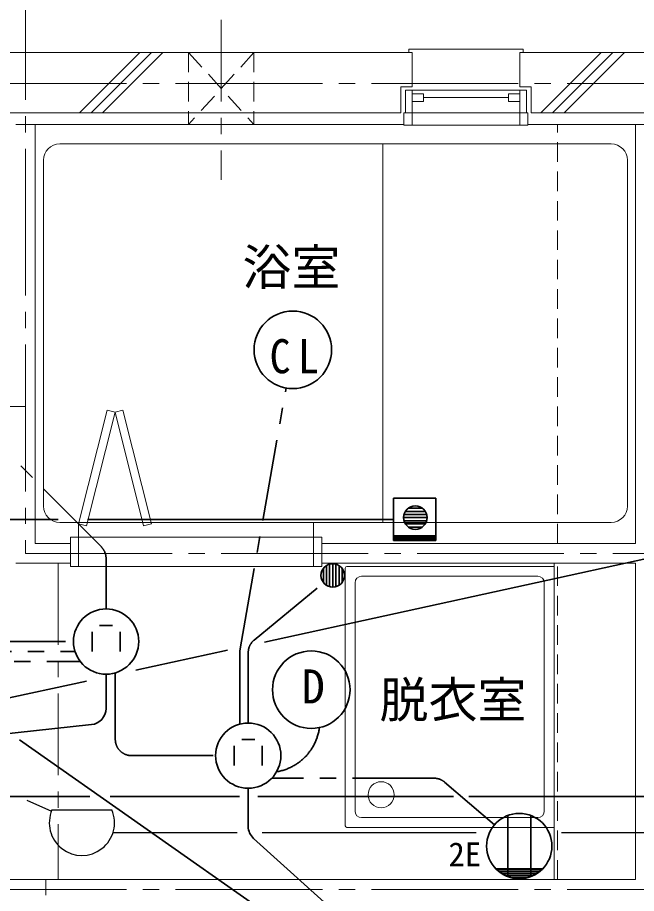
# Model space of a CAD drawing. Units: millimetres at full size, sheet at 1:50; details may follow other scales. Extents: x -9674 to 9699, y -6794 to 6791.
# Drawn here: x -27 to 1870, y 1360 to 4045 of the extents above; entities that cross this region are included whole.
import ezdxf
from ezdxf.enums import TextEntityAlignment as Align

# ---------------------------------------------------------------- set-up
doc = ezdxf.new("R2010")
doc.units = ezdxf.units.MM
doc.header["$LTSCALE"] = 50
for name, pattern in [('CHAIN1', [8, 5, -1, 1, -1]), ('CHAIN2', [12, 9, -1, 1, -1]), ('DASHED1', [1.8, 1.2, -0.6])]:
    doc.linetypes.add(name, pattern=pattern)
for name, color, linetype, lineweight in [('1-0_芯', 134, 'CHAIN2', 9), ('1-1_躯体', 134, 'Continuous', 9), ('1-2_間仕切', 134, 'Continuous', 9), ('1-3_建具', 134, 'Continuous', 9), ('1-5_設備', 134, 'Continuous', 9), ('1-7_その他', 134, 'DASHED1', 9), ('1-8_ハッチ', 134, 'Continuous', 9), ('1-C_梁', 134, 'DASHED1', 9), ('1-D_記号', 134, 'CHAIN1', 9), ('2-0_芯', 2, 'Continuous', 35), ('2-E', 2, 'Continuous', 35), ('3-3', 1, 'Continuous', 25), ('3-E', 3, 'Continuous', 35)]:
    doc.layers.add(name, color=color, linetype=linetype, lineweight=lineweight)
doc.layers.add('1-A_文字', color=134, linetype='Continuous')
doc.styles.add('ＭＳ ゴシック', font='')
doc.styles.get('ＭＳ ゴシック').set_extended_font_data('MS Gothic')

msp = doc.modelspace()

# ---------------------------------------------------------------- linework, layer by layer
at = {"layer": '1-0_芯'}
for p, q in [((-2.5, 4842.91), (-2.5, 2402.91)), ((-8542.5, 3842.91), (8067.5, 3842.91)), ((-1352.5, 2852.91), (-2.5, 2852.91)), ((-2.5, 2402.91), (1897.5, 2402.91)), ((-8542.5, 1372.91), (8067.5, 1372.91))]:
    msp.add_line(p, q, dxfattribs=at)
at = {"layer": '1-1_躯体'}
for p, q in [((1182.5, 3937.91), (-257.5, 3937.91)), ((1182.5, 3937.91), (1182.5, 3832.91)), ((1512.5, 3937.91), (1512.5, 3832.91)), ((2752.5, 3937.91), (1512.5, 3937.91)), ((1147.5, 3832.91), (1182.5, 3832.91)), ((1147.5, 3752.91), (1147.5, 3832.91)), ((1547.5, 3832.91), (1512.5, 3832.91)), ((1547.5, 3752.91), (1547.5, 3832.91)), ((1147.5, 3752.91), (-222.5, 3752.91)), ((2810.5, 3752.91), (1547.5, 3752.91))]:
    msp.add_line(p, q, dxfattribs=at)
at = {"layer": '1-2_間仕切'}
for p, q in [((27.5, 2432.91), (27.5, 3717.91)), ((1867.5, 2432.91), (1867.5, 3717.91)), ((27.5, 2432.91), (135.5, 2432.91)), ((905.5, 2432.91), (1867.5, 2432.91)), ((-32.5, 2372.91), (135.5, 2372.91)), ((905.5, 2372.91), (1867.5, 2372.91)), ((1867.5, 1402.91), (1867.5, 2372.91)), ((60, 1355.41), (60, 1402.91)), ((60, 1402.91), (1867.5, 1402.91))]:
    msp.add_line(p, q, dxfattribs=at)
at = {"layer": '1-3_建具'}
for p, q in [((1522.5, 3937.91), (1522.5, 3947.91)), ((1162.5, 3822.91), (1197.5, 3822.91)), ((1162.5, 3822.91), (1162.5, 3752.91)), ((1182.5, 3752.91), (1182.5, 3822.91)), ((1497.5, 3822.91), (1197.5, 3822.91)), ((1532.5, 3822.91), (1497.5, 3822.91)), ((1512.5, 3752.91), (1512.5, 3822.91)), ((1532.5, 3822.91), (1532.5, 3752.91)), ((1217.5, 3811.91), (1182.5, 3811.91)), ((1217.5, 3799.91), (1477.5, 3799.91)), ((1477.5, 3811.91), (1512.5, 3811.91)), ((1182.5, 3752.91), (1157.5, 3752.91)), ((1157.5, 3715.91), (1157.5, 3752.91)), ((1162.5, 3752.91), (1197.5, 3752.91)), ((1197.5, 3752.91), (1182.5, 3752.91)), ((1182.5, 3715.91), (1182.5, 3752.91)), ((1497.5, 3752.91), (1197.5, 3752.91)), ((1497.5, 3752.91), (1512.5, 3752.91)), ((1532.5, 3752.91), (1497.5, 3752.91)), ((1537.5, 3752.91), (1512.5, 3752.91)), ((1512.5, 3715.91), (1512.5, 3752.91)), ((1537.5, 3715.91), (1537.5, 3752.91)), ((1182.5, 3715.91), (1157.5, 3715.91)), ((1182.5, 3715.91), (1512.5, 3715.91)), ((1537.5, 3715.91), (1512.5, 3715.91)), ((272.07, 2836.1), (184.75, 2486.85)), ((272.07, 2836.1), (247.81, 2842.16)), ((272.07, 2836.1), (296.32, 2842.16)), ((272.07, 2836.1), (359.38, 2486.85)), ((184.75, 2486.85), (160.5, 2492.91)), ((359.38, 2486.85), (383.63, 2492.91)), ((135.5, 2452.91), (135.5, 2362.91)), ((160.5, 2452.91), (135.5, 2452.91)), ((160.5, 2362.91), (160.5, 2452.91)), ((880.5, 2452.91), (160.5, 2452.91)), ((880.5, 2452.91), (880.5, 2362.91)), ((905.5, 2452.91), (880.5, 2452.91)), ((905.5, 2362.91), (905.5, 2452.91)), ((160.5, 2362.91), (135.5, 2362.91)), ((880.5, 2362.91), (160.5, 2362.91)), ((905.5, 2362.91), (880.5, 2362.91)), ((60, 1402.91), (-715, 1402.91))]:
    msp.add_line(p, q, dxfattribs=at)
for points in [[(1172.5, 3937.91), (1172.5, 3947.91), (1522.5, 3947.91)], [(1217.5, 3811.91), (1217.5, 3787.91), (1182.5, 3787.91)], [(1477.5, 3811.91), (1477.5, 3787.91), (1512.5, 3787.91)]]:
    msp.add_lwpolyline(points, dxfattribs=at)
at = {"layer": '1-5_設備'}
for p, q in [((1792.5, 3657.91), (102.5, 3657.91)), ((1092.5, 2497.91), (1092.5, 3657.91)), ((52.5, 2547.91), (52.5, 3607.91)), ((1842.5, 3607.91), (1842.5, 2547.91)), ((160.5, 2492.91), (247.81, 2842.16)), ((383.63, 2492.91), (296.32, 2842.16)), ((102.5, 2497.91), (1792.5, 2497.91)), ((160.5, 2452.91), (160.5, 2497.91)), ((880.5, 2452.91), (880.5, 2497.91)), ((1617.5, 2362.91), (982.5, 2362.91)), ((1617.5, 1402.91), (1617.5, 2372.91)), ((977.5, 2357.91), (977.5, 1567.91)), ((1007.5, 2312.91), (1007.5, 1612.91)), ((1567.5, 2332.91), (1027.5, 2332.91)), ((1587.5, 2312.91), (1587.5, 1612.91)), ((1027.5, 1592.91), (1567.5, 1592.91)), ((982.5, 1562.91), (1617.5, 1562.91))]:
    msp.add_line(p, q, dxfattribs=at)
msp.add_circle((1087.5, 1662.91), 40, dxfattribs=at)
for centre, radius, start, end in [((102.5, 3607.91), 50, 90, 180), ((1792.5, 3607.91), 50, 0, 90), ((102.5, 2547.91), 50, 180, 270), ((1792.5, 2547.91), 50, 270, 0), ((982.5, 2357.91), 5, 90, 180), ((1027.5, 2312.91), 20, 90, 180), ((1567.5, 2312.91), 20, 0, 90), ((1027.5, 1612.91), 20, 180, 270), ((1567.5, 1612.91), 20, 270, 0), ((982.5, 1567.91), 5, 180, 270)]:
    msp.add_arc(centre, radius, start, end, dxfattribs=at)
at = {"layer": '1-7_その他', "linetype": 'CHAIN1'}
msp.add_line((597.5, 4037.91), (597.5, 3547.91), dxfattribs=at)
at = {"layer": '1-7_その他'}
for p, q in [((497.5, 3937.91), (497.5, 3717.91)), ((497.5, 3937.91), (697.5, 3717.91)), ((697.5, 3937.91), (497.5, 3717.91)), ((697.5, 3937.91), (697.5, 3717.91))]:
    msp.add_line(p, q, dxfattribs=at)
at = {"layer": '1-8_ハッチ'}
for p, q in [((163.09, 3752.91), (348.09, 3937.91)), ((198.44, 3752.91), (383.44, 3937.91)), ((233.8, 3752.91), (418.8, 3937.91)), ((1577.3, 3752.91), (1762.3, 3937.91)), ((1612.66, 3752.91), (1797.66, 3937.91)), ((1648.01, 3752.91), (1833.01, 3937.91)), ((1157.5, 3717.91), (1157.5, 3752.91)), ((1182.5, 3717.91), (1182.5, 3752.91)), ((1512.5, 3717.91), (1512.5, 3752.91)), ((1157.5, 3717.91), (-32.5, 3717.91)), ((2822.5, 3717.91), (1537.5, 3717.91))]:
    msp.add_line(p, q, dxfattribs=at)
at = {"layer": '1-C_梁'}
for p, q in [((1627.5, 2432.91), (1627.5, 3717.91)), ((1627.5, 1402.91), (1627.5, 2372.91))]:
    msp.add_line(p, q, dxfattribs=at)
at = {"layer": '1-D_記号'}
msp.add_line((97.5, 2372.91), (97.5, 1402.91), dxfattribs=at)
at = {"layer": '2-0_芯', "linetype": 'CHAIN1'}
for p, q in [((230.03, 2422.45), (-609.17, 3268.5)), ((655.47, 2110.02), (796.18, 2909.91)), ((244.53, 2387.23), (244.53, 2232.51)), ((698.45, 2137.19), (911.39, 2312.39)), ((-129.86, 2132.51), (144.53, 2132.51)), ((-295.57, 2102.1), (149.27, 2102.1)), ((654.71, 2101.36), (654.71, 1879.58)), ((680.22, 2098.58), (680.22, 1882.89)), ((-336.94, 2071.69), (165.16, 2071.69)), ((272.81, 1832.89), (272.81, 2036.6)), ((322.81, 1782.89), (580.23, 1782.89)), ((1249.55, 1713.69), (752.4, 1713.69)), ((1282.07, 1701.67), (1434.91, 1570.78))]:
    msp.add_line(p, q, dxfattribs=at)
at = {"layer": '2-0_芯'}
for p, q in [((919.99, 2304.81), (919.99, 2365.73)), ((929.59, 2300.56), (929.59, 2369.97)), ((939.2, 2299.26), (939.2, 2371.27)), ((948.8, 2300.56), (948.8, 2369.97)), ((958.4, 2304.81), (958.4, 2365.73)), ((910.39, 2313.66), (910.39, 2356.87)), ((968, 2313.66), (968, 2356.87)), ((244.53, 1927.58), (244.53, 2032.52)), ((199.79, 1877.86), (-718.54, 1780.68)), ((-21.15, 1830.87), (1483.47, 775.49)), ((680.22, 1566.11), (680.22, 1682.9)), ((1475.89, 1412.03), (1475.89, 1599.42)), ((1545.89, 1412.03), (1545.89, 1599.42)), ((696.76, 1528.96), (1483.47, 820.34)), ((1582.3, 1435.71), (1439.47, 1435.71)), ((1579.23, 1432.71), (1442.54, 1432.71)), ((1572.2, 1426.71), (1449.58, 1426.71)), ((1563.57, 1420.71), (1458.21, 1420.71)), ((1552.35, 1414.71), (1469.42, 1414.71)), ((1535.21, 1408.71), (1486.57, 1408.71))]:
    msp.add_line(p, q, dxfattribs=at)
for centre, radius in [((939.2, 2335.27), 36.01), ((244.53, 2132.51), 100), ((680.22, 1782.89), 100), ((1510.89, 1505.73), 100.02)]:
    msp.add_circle(centre, radius, dxfattribs=at)
at = {"layer": '2-0_芯', "linetype": 'CHAIN1'}
for centre, radius, start, end in [((194.53, 2387.23), 50, 0, 44.76699), ((730.22, 2098.58), 50, 129.44701, 180), ((704.71, 2101.36), 50, 170.02283, 180), ((741.58, 1889.45), 158.1, 279.2996, 352.51701), ((322.81, 1832.89), 50, 180, 270), ((1249.55, 1663.69), 50, 49.42547, 90)]:
    msp.add_arc(centre, radius, start, end, dxfattribs=at)
at = {"layer": '2-0_芯'}
for centre, start, end in [((194.53, 1927.58), 276.04026, 0), ((730.22, 1566.11), 180, 227.98952)]:
    msp.add_arc(centre, 50, start, end, dxfattribs=at)
at = {"layer": '2-E'}
for p, q in [((264.53, 2181.85), (224.53, 2181.85)), ((201.45, 2102.51), (201.45, 2162.51)), ((287.6, 2102.51), (287.6, 2162.51)), ((700.22, 1832.23), (660.22, 1832.23)), ((637.15, 1752.89), (637.15, 1812.89)), ((723.29, 1752.89), (723.29, 1812.89))]:
    msp.add_line(p, q, dxfattribs=at)
for centre in [(816.76, 3026.89), (873.35, 1984.98)]:
    msp.add_circle(centre, 118.77, dxfattribs=at)
at = {"layer": '3-3'}
for p, q in [((1.95, 1646.52), (76.97, 1612.4)), ((78.78, 1616.85), (262.15, 1616.85)), ((265.89, 1546.84), (645.95, 1546.84)), ((722.76, 1546.84), (1378.76, 1546.84)), ((1640.33, 1546.84), (2190.72, 1546.84))]:
    msp.add_line(p, q, dxfattribs=at)
msp.add_arc((170.47, 1576.86), 100.03, 156.4305, 23.56947, dxfattribs=at)
at = {"layer": '3-E'}
for p, q in [((5774.81, 3233.93), (729.77, 2130.78)), ((1125.44, 2572.04), (1255.44, 2572.04)), ((1125.44, 2442.04), (1125.44, 2572.04)), ((1255.44, 2572.04), (1255.44, 2442.04)), ((1161.83, 2531.63), (1222.75, 2531.63)), ((1170.68, 2541.23), (1213.89, 2541.23)), ((-360.22, 2507.04), (97.43, 2507.04)), ((187.85, 2507.04), (1125.44, 2507.04)), ((1156.28, 2512.43), (1228.29, 2512.43)), ((1157.58, 2522.03), (1226.99, 2522.03)), ((1157.58, 2502.82), (1226.99, 2502.82)), ((1161.83, 2493.22), (1222.75, 2493.22)), ((1170.68, 2483.62), (1213.89, 2483.62)), ((1255.44, 2457.04), (1125.44, 2457.04)), ((1255.44, 2452.04), (1125.44, 2452.04)), ((1255.44, 2447.04), (1125.44, 2447.04)), ((1255.44, 2442.04), (1125.44, 2442.04)), ((616.56, 2106.03), (335.57, 2044.58)), ((184.88, 2011.63), (-134.1, 1941.89)), ((194.38, 1657.63), (-973.29, 1657.63)), ((653.8, 1657.63), (257.12, 1657.63)), ((1309.75, 1657.63), (709.16, 1657.63)), ((3783.2, 1657.63), (1355.88, 1657.63))]:
    msp.add_line(p, q, dxfattribs=at)
msp.add_circle((1192.29, 2512.43), 36.01, dxfattribs=at)

# ---------------------------------------------------------------- texts
at = {"layer": '1-A_文字', "style": 'ＭＳ ゴシック'}
for s, p in [('浴室', (662.54, 3192.5)), ('脱衣室', (1082.66, 1865.96))]:
    msp.add_text(s, height=110, dxfattribs=at).set_placement(p, align=Align.BOTTOM_LEFT)
at = {"layer": '2-0_芯', "color": 7, "style": 'ＭＳ ゴシック'}
msp.add_text('2E', height=73.31, dxfattribs=at).set_placement((1293.95, 1421.84), align=Align.BOTTOM_LEFT)
at = {"layer": '2-E', "color": 7, "style": 'ＭＳ ゴシック'}
msp.add_text('D', height=104.5, dxfattribs=at).set_placement((843.83, 1911.38), align=Align.BOTTOM_LEFT)
at = {"layer": '2-E', "color": 7, "insert": (745.68, 2953.29), "char_height": 104.5, "attachment_point": 7, "style": 'ＭＳ ゴシック'}
msp.add_mtext('\\T1.36;\\W0.9;CL', dxfattribs=at)

doc.saveas('drawing.dxf')
